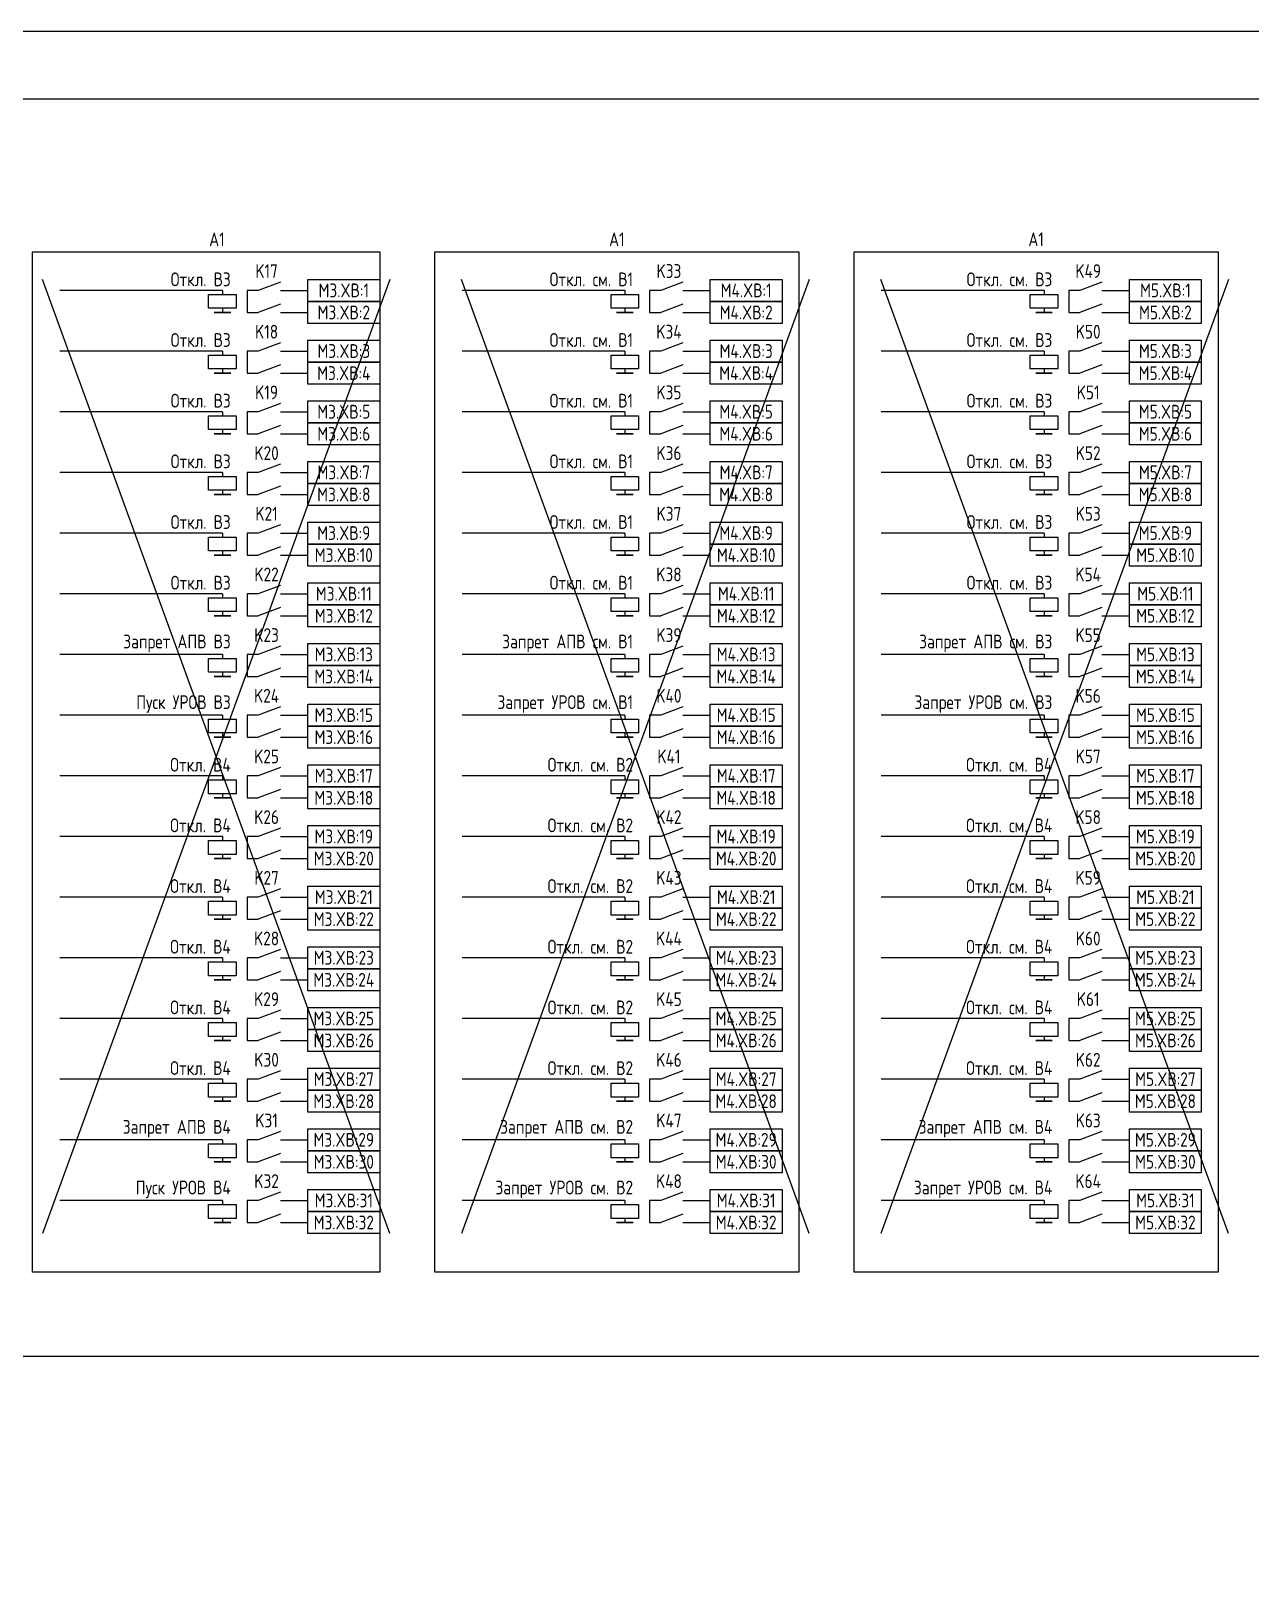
# Model space of a CAD drawing. Header units: millimetres. Extents: x -1036 to 3772, y -90 to 586.
# Drawn here: x -662 to -440.9, y 303.8 to 586 of the extents above; entities that cross this region are included whole.
import ezdxf

# ---------------------------------------------------------------- set-up
doc = ezdxf.new("R2010")
doc.units = ezdxf.units.MM
doc.styles.add('Gost_type_A', font='GOST_0.TTF')

msp = doc.modelspace()

# ---------------------------------------------------------------- linework, layer by layer
at = {"color": 6}
for p, q in [((-597, 541), (-660, 368)), ((-597, 368), (-660, 541)), ((-521, 541), (-584, 368)), ((-521, 368), (-584, 541)), ((-445, 541), (-508, 368)), ((-445, 368), (-508, 541))]:
    msp.add_line(p, q, dxfattribs=at)
at = {"ltscale": 4.32}
for p, q in [((-616.86, 540.5), (-620.86, 539)), ((-543.92, 540.5), (-547.92, 539)), ((-467.92, 540.5), (-471.92, 539)), ((-616.86, 536.5), (-620.86, 535)), ((-543.92, 536.5), (-547.92, 535)), ((-467.92, 536.5), (-471.92, 535)), ((-616.86, 529.5), (-620.86, 528)), ((-543.92, 529.5), (-547.92, 528)), ((-467.92, 529.5), (-471.92, 528)), ((-616.86, 525.5), (-620.86, 524)), ((-543.92, 525.5), (-547.92, 524)), ((-467.92, 525.5), (-471.92, 524)), ((-616.86, 518.5), (-620.86, 517)), ((-543.92, 518.5), (-547.92, 517)), ((-467.92, 518.5), (-471.92, 517)), ((-616.86, 514.5), (-620.86, 513)), ((-543.92, 514.5), (-547.92, 513)), ((-467.92, 514.5), (-471.92, 513)), ((-616.86, 507.5), (-620.86, 506)), ((-543.92, 507.5), (-547.92, 506)), ((-467.92, 507.5), (-471.92, 506)), ((-616.86, 503.5), (-620.86, 502)), ((-543.92, 503.5), (-547.92, 502)), ((-467.92, 503.5), (-471.92, 502)), ((-616.86, 496.5), (-620.86, 495)), ((-543.92, 496.5), (-547.92, 495)), ((-467.92, 496.5), (-471.92, 495)), ((-616.86, 492.5), (-620.86, 491)), ((-543.92, 492.5), (-547.92, 491)), ((-467.92, 492.5), (-471.92, 491)), ((-616.86, 485.5), (-620.86, 484)), ((-543.92, 485.5), (-547.92, 484)), ((-467.92, 485.5), (-471.92, 484)), ((-616.86, 481.5), (-620.86, 480)), ((-543.92, 481.5), (-547.92, 480)), ((-467.92, 481.5), (-471.92, 480)), ((-616.86, 474.5), (-620.86, 473)), ((-543.92, 474.5), (-547.92, 473)), ((-467.92, 474.5), (-471.92, 473)), ((-616.86, 470.5), (-620.86, 469)), ((-543.92, 470.5), (-547.92, 469)), ((-467.92, 470.5), (-471.92, 469)), ((-616.86, 463.5), (-620.86, 462)), ((-543.92, 463.5), (-547.92, 462)), ((-467.92, 463.5), (-471.92, 462)), ((-616.86, 459.5), (-620.86, 458)), ((-543.92, 459.5), (-547.92, 458)), ((-467.92, 459.5), (-471.92, 458)), ((-616.86, 452.5), (-620.86, 451)), ((-543.92, 452.5), (-547.92, 451)), ((-467.92, 452.5), (-471.92, 451)), ((-616.86, 448.5), (-620.86, 447)), ((-543.92, 448.5), (-547.92, 447)), ((-467.92, 448.5), (-471.92, 447)), ((-616.86, 441.5), (-620.86, 440)), ((-543.92, 441.5), (-547.92, 440)), ((-467.92, 441.5), (-471.92, 440)), ((-616.86, 437.5), (-620.86, 436)), ((-543.92, 437.5), (-547.92, 436)), ((-467.92, 437.5), (-471.92, 436)), ((-616.86, 430.5), (-620.86, 429)), ((-543.92, 430.5), (-547.92, 429)), ((-467.92, 430.5), (-471.92, 429)), ((-616.86, 426.5), (-620.86, 425)), ((-543.92, 426.5), (-547.92, 425)), ((-467.92, 426.5), (-471.92, 425)), ((-616.86, 419.5), (-620.86, 418)), ((-543.92, 419.5), (-547.92, 418)), ((-467.92, 419.5), (-471.92, 418)), ((-616.86, 415.5), (-620.86, 414)), ((-543.92, 415.5), (-547.92, 414)), ((-467.92, 415.5), (-471.92, 414)), ((-616.86, 408.5), (-620.86, 407)), ((-543.92, 408.5), (-547.92, 407)), ((-467.92, 408.5), (-471.92, 407)), ((-616.86, 404.5), (-620.86, 403)), ((-543.92, 404.5), (-547.92, 403)), ((-467.92, 404.5), (-471.92, 403)), ((-616.86, 397.5), (-620.86, 396)), ((-543.92, 397.5), (-547.92, 396)), ((-467.92, 397.5), (-471.92, 396)), ((-616.86, 393.5), (-620.86, 392)), ((-543.92, 393.5), (-547.92, 392)), ((-467.92, 393.5), (-471.92, 392)), ((-616.86, 386.5), (-620.86, 385)), ((-543.92, 386.5), (-547.92, 385)), ((-467.92, 386.5), (-471.92, 385)), ((-616.86, 382.5), (-620.86, 381)), ((-543.92, 382.5), (-547.92, 381)), ((-467.92, 382.5), (-471.92, 381)), ((-616.86, 375.5), (-620.86, 374)), ((-543.92, 375.5), (-547.92, 374)), ((-467.92, 375.5), (-471.92, 374)), ((-616.86, 371.5), (-620.86, 370)), ((-543.92, 371.5), (-547.92, 370)), ((-467.92, 371.5), (-471.92, 370))]:
    msp.add_line(p, q, dxfattribs=at)
for p, q in [((-627.36, 539), (-656.86, 539)), ((-627.36, 539), (-627.36, 538.25)), ((-554.42, 539), (-583.92, 539)), ((-554.42, 539), (-554.42, 538.25)), ((-478.42, 539), (-507.92, 539)), ((-478.42, 539), (-478.42, 538.25)), ((-627.36, 535.75), (-627.36, 535)), ((-554.42, 535.75), (-554.42, 535)), ((-478.42, 535.75), (-478.42, 535)), ((-627.36, 528), (-656.86, 528)), ((-627.36, 528), (-627.36, 527.25)), ((-554.42, 528), (-583.92, 528)), ((-554.42, 528), (-554.42, 527.25)), ((-478.42, 528), (-507.92, 528)), ((-478.42, 528), (-478.42, 527.25)), ((-627.36, 524.75), (-627.36, 524)), ((-554.42, 524.75), (-554.42, 524)), ((-478.42, 524.75), (-478.42, 524)), ((-627.36, 517), (-656.86, 517)), ((-627.36, 517), (-627.36, 516.25)), ((-554.42, 517), (-583.92, 517)), ((-554.42, 517), (-554.42, 516.25)), ((-478.42, 517), (-507.92, 517)), ((-478.42, 517), (-478.42, 516.25)), ((-627.36, 513.75), (-627.36, 513)), ((-554.42, 513.75), (-554.42, 513)), ((-478.42, 513.75), (-478.42, 513)), ((-627.36, 506), (-656.86, 506)), ((-627.36, 506), (-627.36, 505.25)), ((-554.42, 506), (-583.92, 506)), ((-554.42, 506), (-554.42, 505.25)), ((-478.42, 506), (-507.92, 506)), ((-478.42, 506), (-478.42, 505.25)), ((-627.36, 502.75), (-627.36, 502)), ((-554.42, 502.75), (-554.42, 502)), ((-478.42, 502.75), (-478.42, 502)), ((-627.36, 495), (-656.86, 495)), ((-627.36, 495), (-627.36, 494.25)), ((-554.42, 495), (-583.92, 495)), ((-554.42, 495), (-554.42, 494.25)), ((-478.42, 495), (-507.92, 495)), ((-478.42, 495), (-478.42, 494.25)), ((-627.36, 491.75), (-627.36, 491)), ((-554.42, 491.75), (-554.42, 491)), ((-478.42, 491.75), (-478.42, 491)), ((-627.36, 484), (-656.86, 484)), ((-627.36, 484), (-627.36, 483.25)), ((-554.42, 484), (-583.92, 484)), ((-554.42, 484), (-554.42, 483.25)), ((-478.42, 484), (-507.92, 484)), ((-478.42, 484), (-478.42, 483.25)), ((-627.36, 480.75), (-627.36, 480)), ((-554.42, 480.75), (-554.42, 480)), ((-478.42, 480.75), (-478.42, 480)), ((-627.36, 473), (-656.86, 473)), ((-627.36, 473), (-627.36, 472.25)), ((-554.42, 473), (-583.92, 473)), ((-554.42, 473), (-554.42, 472.25)), ((-478.42, 473), (-507.92, 473)), ((-478.42, 473), (-478.42, 472.25)), ((-627.36, 469.75), (-627.36, 469)), ((-554.42, 469.75), (-554.42, 469)), ((-478.42, 469.75), (-478.42, 469)), ((-627.36, 462), (-656.86, 462)), ((-627.36, 462), (-627.36, 461.25)), ((-554.42, 462), (-583.92, 462)), ((-554.42, 462), (-554.42, 461.25)), ((-478.42, 462), (-507.92, 462)), ((-478.42, 462), (-478.42, 461.25)), ((-627.36, 458.75), (-627.36, 458)), ((-554.42, 458.75), (-554.42, 458)), ((-478.42, 458.75), (-478.42, 458)), ((-627.36, 451), (-656.86, 451)), ((-627.36, 451), (-627.36, 450.25)), ((-554.42, 451), (-583.92, 451)), ((-554.42, 451), (-554.42, 450.25)), ((-478.42, 451), (-507.92, 451)), ((-478.42, 451), (-478.42, 450.25)), ((-627.36, 447.75), (-627.36, 447)), ((-554.42, 447.75), (-554.42, 447)), ((-478.42, 447.75), (-478.42, 447)), ((-627.36, 440), (-656.86, 440)), ((-627.36, 440), (-627.36, 439.25)), ((-554.42, 440), (-583.92, 440)), ((-554.42, 440), (-554.42, 439.25)), ((-478.42, 440), (-507.92, 440)), ((-478.42, 440), (-478.42, 439.25)), ((-627.36, 436.75), (-627.36, 436)), ((-554.42, 436.75), (-554.42, 436)), ((-478.42, 436.75), (-478.42, 436)), ((-627.36, 429), (-656.86, 429)), ((-627.36, 429), (-627.36, 428.25)), ((-554.42, 429), (-583.92, 429)), ((-554.42, 429), (-554.42, 428.25)), ((-478.42, 429), (-507.92, 429)), ((-478.42, 429), (-478.42, 428.25)), ((-627.36, 425.75), (-627.36, 425)), ((-554.42, 425.75), (-554.42, 425)), ((-478.42, 425.75), (-478.42, 425)), ((-627.36, 418), (-656.86, 418)), ((-627.36, 418), (-627.36, 417.25)), ((-554.42, 418), (-583.92, 418)), ((-554.42, 418), (-554.42, 417.25)), ((-478.42, 418), (-507.92, 418)), ((-478.42, 418), (-478.42, 417.25)), ((-627.36, 414.75), (-627.36, 414)), ((-554.42, 414.75), (-554.42, 414)), ((-478.42, 414.75), (-478.42, 414)), ((-627.36, 407), (-656.86, 407)), ((-627.36, 407), (-627.36, 406.25)), ((-554.42, 407), (-583.92, 407)), ((-554.42, 407), (-554.42, 406.25)), ((-478.42, 407), (-507.92, 407)), ((-478.42, 407), (-478.42, 406.25)), ((-627.36, 403.75), (-627.36, 403)), ((-554.42, 403.75), (-554.42, 403)), ((-478.42, 403.75), (-478.42, 403)), ((-627.36, 396), (-656.86, 396)), ((-627.36, 396), (-627.36, 395.25)), ((-554.42, 396), (-583.92, 396)), ((-554.42, 396), (-554.42, 395.25)), ((-478.42, 396), (-507.92, 396)), ((-478.42, 396), (-478.42, 395.25)), ((-627.36, 392.75), (-627.36, 392)), ((-554.42, 392.75), (-554.42, 392)), ((-478.42, 392.75), (-478.42, 392)), ((-627.36, 385), (-656.86, 385)), ((-627.36, 385), (-627.36, 384.25)), ((-554.42, 385), (-583.92, 385)), ((-554.42, 385), (-554.42, 384.25)), ((-478.42, 385), (-507.92, 385)), ((-478.42, 385), (-478.42, 384.25)), ((-627.36, 381.75), (-627.36, 381)), ((-554.42, 381.75), (-554.42, 381)), ((-478.42, 381.75), (-478.42, 381)), ((-627.36, 374), (-656.86, 374)), ((-627.36, 374), (-627.36, 373.25)), ((-554.42, 374), (-583.92, 374)), ((-554.42, 374), (-554.42, 373.25)), ((-478.42, 374), (-507.92, 374)), ((-478.42, 374), (-478.42, 373.25)), ((-627.36, 370.75), (-627.36, 370)), ((-554.42, 370.75), (-554.42, 370)), ((-478.42, 370.75), (-478.42, 370))]:
    msp.add_line(p, q)
at = {"ltscale": 1.08}
for p, q in [((-620.86, 539), (-622.86, 539)), ((-622.86, 539), (-622.86, 535)), ((-616.86, 539), (-611.86, 539)), ((-547.92, 539), (-549.92, 539)), ((-549.92, 539), (-549.92, 535)), ((-543.92, 539), (-538.92, 539)), ((-471.92, 539), (-473.92, 539)), ((-473.92, 539), (-473.92, 535)), ((-467.92, 539), (-462.92, 539)), ((-622.86, 535), (-620.86, 535)), ((-616.86, 535), (-611.86, 535)), ((-549.92, 535), (-547.92, 535)), ((-543.92, 535), (-538.92, 535)), ((-473.92, 535), (-471.92, 535)), ((-467.92, 535), (-462.92, 535)), ((-620.86, 528), (-622.86, 528)), ((-622.86, 528), (-622.86, 524)), ((-616.86, 528), (-611.86, 528)), ((-547.92, 528), (-549.92, 528)), ((-549.92, 528), (-549.92, 524)), ((-543.92, 528), (-538.92, 528)), ((-471.92, 528), (-473.92, 528)), ((-473.92, 528), (-473.92, 524)), ((-467.92, 528), (-462.92, 528)), ((-622.86, 524), (-620.86, 524)), ((-616.86, 524), (-611.86, 524)), ((-549.92, 524), (-547.92, 524)), ((-543.92, 524), (-538.92, 524)), ((-473.92, 524), (-471.92, 524)), ((-467.92, 524), (-462.92, 524)), ((-620.86, 517), (-622.86, 517)), ((-622.86, 517), (-622.86, 513)), ((-616.86, 517), (-611.86, 517)), ((-547.92, 517), (-549.92, 517)), ((-549.92, 517), (-549.92, 513)), ((-543.92, 517), (-538.92, 517)), ((-471.92, 517), (-473.92, 517)), ((-473.92, 517), (-473.92, 513)), ((-467.92, 517), (-462.92, 517)), ((-622.86, 513), (-620.86, 513)), ((-616.86, 513), (-611.86, 513)), ((-549.92, 513), (-547.92, 513)), ((-543.92, 513), (-538.92, 513)), ((-473.92, 513), (-471.92, 513)), ((-467.92, 513), (-462.92, 513)), ((-620.86, 506), (-622.86, 506)), ((-622.86, 506), (-622.86, 502)), ((-616.86, 506), (-611.86, 506)), ((-547.92, 506), (-549.92, 506)), ((-549.92, 506), (-549.92, 502)), ((-543.92, 506), (-538.92, 506)), ((-471.92, 506), (-473.92, 506)), ((-473.92, 506), (-473.92, 502)), ((-467.92, 506), (-462.92, 506)), ((-622.86, 502), (-620.86, 502)), ((-616.86, 502), (-611.86, 502)), ((-549.92, 502), (-547.92, 502)), ((-543.92, 502), (-538.92, 502)), ((-473.92, 502), (-471.92, 502)), ((-467.92, 502), (-462.92, 502)), ((-620.86, 495), (-622.86, 495)), ((-622.86, 495), (-622.86, 491)), ((-616.86, 495), (-611.86, 495)), ((-547.92, 495), (-549.92, 495)), ((-549.92, 495), (-549.92, 491)), ((-543.92, 495), (-538.92, 495)), ((-471.92, 495), (-473.92, 495)), ((-473.92, 495), (-473.92, 491)), ((-467.92, 495), (-462.92, 495)), ((-622.86, 491), (-620.86, 491)), ((-616.86, 491), (-611.86, 491)), ((-549.92, 491), (-547.92, 491)), ((-543.92, 491), (-538.92, 491)), ((-473.92, 491), (-471.92, 491)), ((-467.92, 491), (-462.92, 491)), ((-620.86, 484), (-622.86, 484)), ((-622.86, 484), (-622.86, 480)), ((-616.86, 484), (-611.86, 484)), ((-547.92, 484), (-549.92, 484)), ((-549.92, 484), (-549.92, 480)), ((-543.92, 484), (-538.92, 484)), ((-471.92, 484), (-473.92, 484)), ((-473.92, 484), (-473.92, 480)), ((-467.92, 484), (-462.92, 484)), ((-622.86, 480), (-620.86, 480)), ((-616.86, 480), (-611.86, 480)), ((-549.92, 480), (-547.92, 480)), ((-543.92, 480), (-538.92, 480)), ((-473.92, 480), (-471.92, 480)), ((-467.92, 480), (-462.92, 480)), ((-620.86, 473), (-622.86, 473)), ((-622.86, 473), (-622.86, 469)), ((-616.86, 473), (-611.86, 473)), ((-547.92, 473), (-549.92, 473)), ((-549.92, 473), (-549.92, 469)), ((-543.92, 473), (-538.92, 473)), ((-471.92, 473), (-473.92, 473)), ((-473.92, 473), (-473.92, 469)), ((-467.92, 473), (-462.92, 473)), ((-622.86, 469), (-620.86, 469)), ((-616.86, 469), (-611.86, 469)), ((-549.92, 469), (-547.92, 469)), ((-543.92, 469), (-538.92, 469)), ((-473.92, 469), (-471.92, 469)), ((-467.92, 469), (-462.92, 469)), ((-620.86, 462), (-622.86, 462)), ((-622.86, 462), (-622.86, 458)), ((-616.86, 462), (-611.86, 462)), ((-547.92, 462), (-549.92, 462)), ((-549.92, 462), (-549.92, 458)), ((-543.92, 462), (-538.92, 462)), ((-471.92, 462), (-473.92, 462)), ((-473.92, 462), (-473.92, 458)), ((-467.92, 462), (-462.92, 462)), ((-622.86, 458), (-620.86, 458)), ((-616.86, 458), (-611.86, 458)), ((-549.92, 458), (-547.92, 458)), ((-543.92, 458), (-538.92, 458)), ((-473.92, 458), (-471.92, 458)), ((-467.92, 458), (-462.92, 458)), ((-620.86, 451), (-622.86, 451)), ((-622.86, 451), (-622.86, 447)), ((-616.86, 451), (-611.86, 451)), ((-547.92, 451), (-549.92, 451)), ((-549.92, 451), (-549.92, 447)), ((-543.92, 451), (-538.92, 451)), ((-471.92, 451), (-473.92, 451)), ((-473.92, 451), (-473.92, 447)), ((-467.92, 451), (-462.92, 451)), ((-622.86, 447), (-620.86, 447)), ((-616.86, 447), (-611.86, 447)), ((-549.92, 447), (-547.92, 447)), ((-543.92, 447), (-538.92, 447)), ((-473.92, 447), (-471.92, 447)), ((-467.92, 447), (-462.92, 447)), ((-620.86, 440), (-622.86, 440)), ((-622.86, 440), (-622.86, 436)), ((-616.86, 440), (-611.86, 440)), ((-547.92, 440), (-549.92, 440)), ((-549.92, 440), (-549.92, 436)), ((-543.92, 440), (-538.92, 440)), ((-471.92, 440), (-473.92, 440)), ((-473.92, 440), (-473.92, 436)), ((-467.92, 440), (-462.92, 440)), ((-622.86, 436), (-620.86, 436)), ((-616.86, 436), (-611.86, 436)), ((-549.92, 436), (-547.92, 436)), ((-543.92, 436), (-538.92, 436)), ((-473.92, 436), (-471.92, 436)), ((-467.92, 436), (-462.92, 436)), ((-620.86, 429), (-622.86, 429)), ((-622.86, 429), (-622.86, 425)), ((-616.86, 429), (-611.86, 429)), ((-547.92, 429), (-549.92, 429)), ((-549.92, 429), (-549.92, 425)), ((-543.92, 429), (-538.92, 429)), ((-471.92, 429), (-473.92, 429)), ((-473.92, 429), (-473.92, 425)), ((-467.92, 429), (-462.92, 429)), ((-622.86, 425), (-620.86, 425)), ((-616.86, 425), (-611.86, 425)), ((-549.92, 425), (-547.92, 425)), ((-543.92, 425), (-538.92, 425)), ((-473.92, 425), (-471.92, 425)), ((-467.92, 425), (-462.92, 425)), ((-620.86, 418), (-622.86, 418)), ((-622.86, 418), (-622.86, 414)), ((-616.86, 418), (-611.86, 418)), ((-547.92, 418), (-549.92, 418)), ((-549.92, 418), (-549.92, 414)), ((-543.92, 418), (-538.92, 418)), ((-471.92, 418), (-473.92, 418)), ((-473.92, 418), (-473.92, 414)), ((-467.92, 418), (-462.92, 418)), ((-622.86, 414), (-620.86, 414)), ((-616.86, 414), (-611.86, 414)), ((-549.92, 414), (-547.92, 414)), ((-543.92, 414), (-538.92, 414)), ((-473.92, 414), (-471.92, 414)), ((-467.92, 414), (-462.92, 414)), ((-620.86, 407), (-622.86, 407)), ((-622.86, 407), (-622.86, 403)), ((-616.86, 407), (-611.86, 407)), ((-547.92, 407), (-549.92, 407)), ((-549.92, 407), (-549.92, 403)), ((-543.92, 407), (-538.92, 407)), ((-471.92, 407), (-473.92, 407)), ((-473.92, 407), (-473.92, 403)), ((-467.92, 407), (-462.92, 407)), ((-622.86, 403), (-620.86, 403)), ((-616.86, 403), (-611.86, 403)), ((-549.92, 403), (-547.92, 403)), ((-543.92, 403), (-538.92, 403)), ((-473.92, 403), (-471.92, 403)), ((-467.92, 403), (-462.92, 403)), ((-620.86, 396), (-622.86, 396)), ((-622.86, 396), (-622.86, 392)), ((-616.86, 396), (-611.86, 396)), ((-547.92, 396), (-549.92, 396)), ((-549.92, 396), (-549.92, 392)), ((-543.92, 396), (-538.92, 396)), ((-471.92, 396), (-473.92, 396)), ((-473.92, 396), (-473.92, 392)), ((-467.92, 396), (-462.92, 396)), ((-622.86, 392), (-620.86, 392)), ((-616.86, 392), (-611.86, 392)), ((-549.92, 392), (-547.92, 392)), ((-543.92, 392), (-538.92, 392)), ((-473.92, 392), (-471.92, 392)), ((-467.92, 392), (-462.92, 392)), ((-620.86, 385), (-622.86, 385)), ((-622.86, 385), (-622.86, 381)), ((-616.86, 385), (-611.86, 385)), ((-547.92, 385), (-549.92, 385)), ((-549.92, 385), (-549.92, 381)), ((-543.92, 385), (-538.92, 385)), ((-471.92, 385), (-473.92, 385)), ((-473.92, 385), (-473.92, 381)), ((-467.92, 385), (-462.92, 385)), ((-622.86, 381), (-620.86, 381)), ((-616.86, 381), (-611.86, 381)), ((-549.92, 381), (-547.92, 381)), ((-543.92, 381), (-538.92, 381)), ((-473.92, 381), (-471.92, 381)), ((-467.92, 381), (-462.92, 381)), ((-620.86, 374), (-622.86, 374)), ((-622.86, 374), (-622.86, 370)), ((-616.86, 374), (-611.86, 374)), ((-547.92, 374), (-549.92, 374)), ((-549.92, 374), (-549.92, 370)), ((-543.92, 374), (-538.92, 374)), ((-471.92, 374), (-473.92, 374)), ((-473.92, 374), (-473.92, 370)), ((-467.92, 374), (-462.92, 374)), ((-622.86, 370), (-620.86, 370)), ((-616.86, 370), (-611.86, 370)), ((-549.92, 370), (-547.92, 370)), ((-543.92, 370), (-538.92, 370)), ((-473.92, 370), (-471.92, 370)), ((-467.92, 370), (-462.92, 370))]:
    msp.add_line(p, q, dxfattribs=at)
for points in [[(-1036, 586), (3772, 586), (3772, -90), (-1036, -90)], [(-841.22, 573.71), (289.84, 573.71), (289.84, 345.73), (-841.22, 345.73)], [(-661.8, 546), (-598.86, 546), (-598.86, 361), (-661.8, 361)], [(-588.86, 546), (-522.86, 546), (-522.86, 361), (-588.86, 361)], [(-512.86, 546), (-446.86, 546), (-446.86, 361), (-512.86, 361)], [(-611.86, 541), (-598.86, 541), (-598.86, 537), (-611.86, 537)], [(-538.92, 541), (-525.92, 541), (-525.92, 537), (-538.92, 537)], [(-462.92, 541), (-449.92, 541), (-449.92, 537), (-462.92, 537)], [(-624.86, 538.25), (-624.86, 535.75), (-629.86, 535.75), (-629.86, 538.25)], [(-611.86, 537), (-598.86, 537), (-598.86, 533), (-611.86, 533)], [(-551.92, 538.25), (-551.92, 535.75), (-556.92, 535.75), (-556.92, 538.25)], [(-538.92, 537), (-525.92, 537), (-525.92, 533), (-538.92, 533)], [(-475.92, 538.25), (-475.92, 535.75), (-480.92, 535.75), (-480.92, 538.25)], [(-462.92, 537), (-449.92, 537), (-449.92, 533), (-462.92, 533)], [(-625.86, 535), (-628.86, 535)], [(-552.92, 535), (-555.92, 535)], [(-476.92, 535), (-479.92, 535)], [(-611.86, 530), (-598.86, 530), (-598.86, 526), (-611.86, 526)], [(-538.92, 530), (-525.92, 530), (-525.92, 526), (-538.92, 526)], [(-462.92, 530), (-449.92, 530), (-449.92, 526), (-462.92, 526)], [(-624.86, 527.25), (-624.86, 524.75), (-629.86, 524.75), (-629.86, 527.25)], [(-611.86, 526), (-598.86, 526), (-598.86, 522), (-611.86, 522)], [(-551.92, 527.25), (-551.92, 524.75), (-556.92, 524.75), (-556.92, 527.25)], [(-538.92, 526), (-525.92, 526), (-525.92, 522), (-538.92, 522)], [(-475.92, 527.25), (-475.92, 524.75), (-480.92, 524.75), (-480.92, 527.25)], [(-462.92, 526), (-449.92, 526), (-449.92, 522), (-462.92, 522)], [(-625.86, 524), (-628.86, 524)], [(-552.92, 524), (-555.92, 524)], [(-476.92, 524), (-479.92, 524)], [(-611.86, 519), (-598.86, 519), (-598.86, 515), (-611.86, 515)], [(-538.92, 519), (-525.92, 519), (-525.92, 515), (-538.92, 515)], [(-462.92, 519), (-449.92, 519), (-449.92, 515), (-462.92, 515)], [(-624.86, 516.25), (-624.86, 513.75), (-629.86, 513.75), (-629.86, 516.25)], [(-611.86, 515), (-598.86, 515), (-598.86, 511), (-611.86, 511)], [(-551.92, 516.25), (-551.92, 513.75), (-556.92, 513.75), (-556.92, 516.25)], [(-538.92, 515), (-525.92, 515), (-525.92, 511), (-538.92, 511)], [(-475.92, 516.25), (-475.92, 513.75), (-480.92, 513.75), (-480.92, 516.25)], [(-462.92, 515), (-449.92, 515), (-449.92, 511), (-462.92, 511)], [(-625.86, 513), (-628.86, 513)], [(-552.92, 513), (-555.92, 513)], [(-476.92, 513), (-479.92, 513)], [(-624.86, 505.25), (-624.86, 502.75), (-629.86, 502.75), (-629.86, 505.25)], [(-611.86, 508), (-598.86, 508), (-598.86, 504), (-611.86, 504)], [(-551.92, 505.25), (-551.92, 502.75), (-556.92, 502.75), (-556.92, 505.25)], [(-538.92, 508), (-525.92, 508), (-525.92, 504), (-538.92, 504)], [(-475.92, 505.25), (-475.92, 502.75), (-480.92, 502.75), (-480.92, 505.25)], [(-462.92, 508), (-449.92, 508), (-449.92, 504), (-462.92, 504)], [(-611.86, 504), (-598.86, 504), (-598.86, 500), (-611.86, 500)], [(-538.92, 504), (-525.92, 504), (-525.92, 500), (-538.92, 500)], [(-462.92, 504), (-449.92, 504), (-449.92, 500), (-462.92, 500)], [(-625.86, 502), (-628.86, 502)], [(-552.92, 502), (-555.92, 502)], [(-476.92, 502), (-479.92, 502)], [(-611.86, 497), (-598.86, 497), (-598.86, 493), (-611.86, 493)], [(-538.92, 497), (-525.92, 497), (-525.92, 493), (-538.92, 493)], [(-462.92, 497), (-449.92, 497), (-449.92, 493), (-462.92, 493)], [(-624.86, 494.25), (-624.86, 491.75), (-629.86, 491.75), (-629.86, 494.25)], [(-551.92, 494.25), (-551.92, 491.75), (-556.92, 491.75), (-556.92, 494.25)], [(-475.92, 494.25), (-475.92, 491.75), (-480.92, 491.75), (-480.92, 494.25)], [(-611.86, 493), (-598.86, 493), (-598.86, 489), (-611.86, 489)], [(-538.92, 493), (-525.92, 493), (-525.92, 489), (-538.92, 489)], [(-462.92, 493), (-449.92, 493), (-449.92, 489), (-462.92, 489)], [(-625.86, 491), (-628.86, 491)], [(-552.92, 491), (-555.92, 491)], [(-476.92, 491), (-479.92, 491)], [(-611.86, 486), (-598.86, 486), (-598.86, 482), (-611.86, 482)], [(-538.92, 486), (-525.92, 486), (-525.92, 482), (-538.92, 482)], [(-462.92, 486), (-449.92, 486), (-449.92, 482), (-462.92, 482)], [(-624.86, 483.25), (-624.86, 480.75), (-629.86, 480.75), (-629.86, 483.25)], [(-551.92, 483.25), (-551.92, 480.75), (-556.92, 480.75), (-556.92, 483.25)], [(-475.92, 483.25), (-475.92, 480.75), (-480.92, 480.75), (-480.92, 483.25)], [(-625.86, 480), (-628.86, 480)], [(-611.86, 482), (-598.86, 482), (-598.86, 478), (-611.86, 478)], [(-552.92, 480), (-555.92, 480)], [(-538.92, 482), (-525.92, 482), (-525.92, 478), (-538.92, 478)], [(-476.92, 480), (-479.92, 480)], [(-462.92, 482), (-449.92, 482), (-449.92, 478), (-462.92, 478)], [(-611.86, 475), (-598.86, 475), (-598.86, 471), (-611.86, 471)], [(-538.92, 475), (-525.92, 475), (-525.92, 471), (-538.92, 471)], [(-462.92, 475), (-449.92, 475), (-449.92, 471), (-462.92, 471)], [(-624.86, 472.25), (-624.86, 469.75), (-629.86, 469.75), (-629.86, 472.25)], [(-551.92, 472.25), (-551.92, 469.75), (-556.92, 469.75), (-556.92, 472.25)], [(-475.92, 472.25), (-475.92, 469.75), (-480.92, 469.75), (-480.92, 472.25)], [(-625.86, 469), (-628.86, 469)], [(-611.86, 471), (-598.86, 471), (-598.86, 467), (-611.86, 467)], [(-552.92, 469), (-555.92, 469)], [(-538.92, 471), (-525.92, 471), (-525.92, 467), (-538.92, 467)], [(-476.92, 469), (-479.92, 469)], [(-462.92, 471), (-449.92, 471), (-449.92, 467), (-462.92, 467)], [(-611.86, 464), (-598.86, 464), (-598.86, 460), (-611.86, 460)], [(-538.92, 464), (-525.92, 464), (-525.92, 460), (-538.92, 460)], [(-462.92, 464), (-449.92, 464), (-449.92, 460), (-462.92, 460)], [(-624.86, 461.25), (-624.86, 458.75), (-629.86, 458.75), (-629.86, 461.25)], [(-551.92, 461.25), (-551.92, 458.75), (-556.92, 458.75), (-556.92, 461.25)], [(-475.92, 461.25), (-475.92, 458.75), (-480.92, 458.75), (-480.92, 461.25)], [(-625.86, 458), (-628.86, 458)], [(-611.86, 460), (-598.86, 460), (-598.86, 456), (-611.86, 456)], [(-552.92, 458), (-555.92, 458)], [(-538.92, 460), (-525.92, 460), (-525.92, 456), (-538.92, 456)], [(-476.92, 458), (-479.92, 458)], [(-462.92, 460), (-449.92, 460), (-449.92, 456), (-462.92, 456)], [(-611.86, 453), (-598.86, 453), (-598.86, 449), (-611.86, 449)], [(-538.92, 453), (-525.92, 453), (-525.92, 449), (-538.92, 449)], [(-462.92, 453), (-449.92, 453), (-449.92, 449), (-462.92, 449)], [(-624.86, 450.25), (-624.86, 447.75), (-629.86, 447.75), (-629.86, 450.25)], [(-611.86, 449), (-598.86, 449), (-598.86, 445), (-611.86, 445)], [(-551.92, 450.25), (-551.92, 447.75), (-556.92, 447.75), (-556.92, 450.25)], [(-538.92, 449), (-525.92, 449), (-525.92, 445), (-538.92, 445)], [(-475.92, 450.25), (-475.92, 447.75), (-480.92, 447.75), (-480.92, 450.25)], [(-462.92, 449), (-449.92, 449), (-449.92, 445), (-462.92, 445)], [(-625.86, 447), (-628.86, 447)], [(-552.92, 447), (-555.92, 447)], [(-476.92, 447), (-479.92, 447)], [(-611.86, 442), (-598.86, 442), (-598.86, 438), (-611.86, 438)], [(-538.92, 442), (-525.92, 442), (-525.92, 438), (-538.92, 438)], [(-462.92, 442), (-449.92, 442), (-449.92, 438), (-462.92, 438)], [(-624.86, 439.25), (-624.86, 436.75), (-629.86, 436.75), (-629.86, 439.25)], [(-611.86, 438), (-598.86, 438), (-598.86, 434), (-611.86, 434)], [(-551.92, 439.25), (-551.92, 436.75), (-556.92, 436.75), (-556.92, 439.25)], [(-538.92, 438), (-525.92, 438), (-525.92, 434), (-538.92, 434)], [(-475.92, 439.25), (-475.92, 436.75), (-480.92, 436.75), (-480.92, 439.25)], [(-462.92, 438), (-449.92, 438), (-449.92, 434), (-462.92, 434)], [(-625.86, 436), (-628.86, 436)], [(-552.92, 436), (-555.92, 436)], [(-476.92, 436), (-479.92, 436)], [(-611.86, 431), (-598.86, 431), (-598.86, 427), (-611.86, 427)], [(-538.92, 431), (-525.92, 431), (-525.92, 427), (-538.92, 427)], [(-462.92, 431), (-449.92, 431), (-449.92, 427), (-462.92, 427)], [(-624.86, 428.25), (-624.86, 425.75), (-629.86, 425.75), (-629.86, 428.25)], [(-611.86, 427), (-598.86, 427), (-598.86, 423), (-611.86, 423)], [(-551.92, 428.25), (-551.92, 425.75), (-556.92, 425.75), (-556.92, 428.25)], [(-538.92, 427), (-525.92, 427), (-525.92, 423), (-538.92, 423)], [(-475.92, 428.25), (-475.92, 425.75), (-480.92, 425.75), (-480.92, 428.25)], [(-462.92, 427), (-449.92, 427), (-449.92, 423), (-462.92, 423)], [(-625.86, 425), (-628.86, 425)], [(-552.92, 425), (-555.92, 425)], [(-476.92, 425), (-479.92, 425)], [(-611.86, 420), (-598.86, 420), (-598.86, 416), (-611.86, 416)], [(-538.92, 420), (-525.92, 420), (-525.92, 416), (-538.92, 416)], [(-462.92, 420), (-449.92, 420), (-449.92, 416), (-462.92, 416)], [(-624.86, 417.25), (-624.86, 414.75), (-629.86, 414.75), (-629.86, 417.25)], [(-611.86, 416), (-598.86, 416), (-598.86, 412), (-611.86, 412)], [(-551.92, 417.25), (-551.92, 414.75), (-556.92, 414.75), (-556.92, 417.25)], [(-538.92, 416), (-525.92, 416), (-525.92, 412), (-538.92, 412)], [(-475.92, 417.25), (-475.92, 414.75), (-480.92, 414.75), (-480.92, 417.25)], [(-462.92, 416), (-449.92, 416), (-449.92, 412), (-462.92, 412)], [(-625.86, 414), (-628.86, 414)], [(-552.92, 414), (-555.92, 414)], [(-476.92, 414), (-479.92, 414)], [(-611.86, 409), (-598.86, 409), (-598.86, 405), (-611.86, 405)], [(-538.92, 409), (-525.92, 409), (-525.92, 405), (-538.92, 405)], [(-462.92, 409), (-449.92, 409), (-449.92, 405), (-462.92, 405)], [(-624.86, 406.25), (-624.86, 403.75), (-629.86, 403.75), (-629.86, 406.25)], [(-611.86, 405), (-598.86, 405), (-598.86, 401), (-611.86, 401)], [(-551.92, 406.25), (-551.92, 403.75), (-556.92, 403.75), (-556.92, 406.25)], [(-538.92, 405), (-525.92, 405), (-525.92, 401), (-538.92, 401)], [(-475.92, 406.25), (-475.92, 403.75), (-480.92, 403.75), (-480.92, 406.25)], [(-462.92, 405), (-449.92, 405), (-449.92, 401), (-462.92, 401)], [(-625.86, 403), (-628.86, 403)], [(-552.92, 403), (-555.92, 403)], [(-476.92, 403), (-479.92, 403)], [(-611.86, 398), (-598.86, 398), (-598.86, 394), (-611.86, 394)], [(-538.92, 398), (-525.92, 398), (-525.92, 394), (-538.92, 394)], [(-462.92, 398), (-449.92, 398), (-449.92, 394), (-462.92, 394)], [(-624.86, 395.25), (-624.86, 392.75), (-629.86, 392.75), (-629.86, 395.25)], [(-551.92, 395.25), (-551.92, 392.75), (-556.92, 392.75), (-556.92, 395.25)], [(-475.92, 395.25), (-475.92, 392.75), (-480.92, 392.75), (-480.92, 395.25)], [(-611.86, 394), (-598.86, 394), (-598.86, 390), (-611.86, 390)], [(-538.92, 394), (-525.92, 394), (-525.92, 390), (-538.92, 390)], [(-462.92, 394), (-449.92, 394), (-449.92, 390), (-462.92, 390)], [(-625.86, 392), (-628.86, 392)], [(-552.92, 392), (-555.92, 392)], [(-476.92, 392), (-479.92, 392)], [(-611.86, 387), (-598.86, 387), (-598.86, 383), (-611.86, 383)], [(-538.92, 387), (-525.92, 387), (-525.92, 383), (-538.92, 383)], [(-462.92, 387), (-449.92, 387), (-449.92, 383), (-462.92, 383)], [(-624.86, 384.25), (-624.86, 381.75), (-629.86, 381.75), (-629.86, 384.25)], [(-551.92, 384.25), (-551.92, 381.75), (-556.92, 381.75), (-556.92, 384.25)], [(-475.92, 384.25), (-475.92, 381.75), (-480.92, 381.75), (-480.92, 384.25)], [(-611.86, 383), (-598.86, 383), (-598.86, 379), (-611.86, 379)], [(-538.92, 383), (-525.92, 383), (-525.92, 379), (-538.92, 379)], [(-462.92, 383), (-449.92, 383), (-449.92, 379), (-462.92, 379)], [(-625.86, 381), (-628.86, 381)], [(-552.92, 381), (-555.92, 381)], [(-476.92, 381), (-479.92, 381)], [(-611.86, 376), (-598.86, 376), (-598.86, 372), (-611.86, 372)], [(-538.92, 376), (-525.92, 376), (-525.92, 372), (-538.92, 372)], [(-462.92, 376), (-449.92, 376), (-449.92, 372), (-462.92, 372)], [(-624.86, 373.25), (-624.86, 370.75), (-629.86, 370.75), (-629.86, 373.25)], [(-551.92, 373.25), (-551.92, 370.75), (-556.92, 370.75), (-556.92, 373.25)], [(-475.92, 373.25), (-475.92, 370.75), (-480.92, 370.75), (-480.92, 373.25)], [(-625.86, 370), (-628.86, 370)], [(-611.86, 372), (-598.86, 372), (-598.86, 368), (-611.86, 368)], [(-552.92, 370), (-555.92, 370)], [(-538.92, 372), (-525.92, 372), (-525.92, 368), (-538.92, 368)], [(-476.92, 370), (-479.92, 370)], [(-462.92, 372), (-449.92, 372), (-449.92, 368), (-462.92, 368)]]:
    msp.add_lwpolyline(points, close=True)

# ---------------------------------------------------------------- texts
at = {"char_height": 2.5, "attachment_point": 8, "line_spacing_factor": 0.9, "style": 'Gost_type_A'}
for insert, width in [((-628.36, 547), 59), ((-555.86, 547), 66), ((-479.86, 547), 66)]:
    msp.add_mtext('A1', dxfattribs=dict(at, insert=insert, width=width))
at = {"char_height": 2.5, "style": 'Gost_type_A'}
for s, insert, width, attachment_point in [('Откл. В3', (-625.86, 541), 31.0015, 6), ('K17', (-619.36, 542.5), 5, 5), ('Откл. см. В1', (-552.92, 541), 31.0015, 6), ('K33', (-546.42, 542.5), 5, 5), ('Откл. см. В3', (-476.92, 541), 31.0015, 6), ('K49', (-470.42, 542.5), 5, 5), ('M3.XВ:1', (-605.36, 539), 13, 5), ('M4.XВ:1', (-532.42, 539), 13, 5), ('M5.XВ:1', (-456.42, 539), 13, 5), ('M3.XВ:2', (-605.36, 535), 13, 5), ('M4.XВ:2', (-532.42, 535), 13, 5), ('M5.XВ:2', (-456.42, 535), 13, 5), ('Откл. В3', (-625.86, 530), 31.0015, 6), ('K18', (-619.36, 531.5), 5, 5), ('Откл. см. В1', (-552.92, 530), 31.0015, 6), ('K34', (-546.42, 531.5), 5, 5), ('Откл. см. В3', (-476.92, 530), 31.0015, 6), ('K50', (-470.42, 531.5), 5, 5), ('M3.XВ:3', (-605.36, 528), 13, 5), ('M4.XВ:3', (-532.42, 528), 13, 5), ('M5.XВ:3', (-456.42, 528), 13, 5), ('M3.XВ:4', (-605.36, 524), 13, 5), ('M4.XВ:4', (-532.42, 524), 13, 5), ('M5.XВ:4', (-456.42, 524), 13, 5), ('Откл. В3', (-625.86, 519), 31.0015, 6), ('K19', (-619.36, 520.5), 5, 5), ('Откл. см. В1', (-552.92, 519), 31.0015, 6), ('K35', (-546.42, 520.5), 5, 5), ('Откл. см. В3', (-476.92, 519), 31.0015, 6), ('K51', (-470.42, 520.5), 5, 5), ('M3.XВ:5', (-605.36, 517), 13, 5), ('M4.XВ:5', (-532.42, 517), 13, 5), ('M5.XВ:5', (-456.42, 517), 13, 5), ('M3.XВ:6', (-605.36, 513), 13, 5), ('M4.XВ:6', (-532.42, 513), 13, 5), ('M5.XВ:6', (-456.42, 513), 13, 5), ('Откл. В3', (-625.86, 508), 31.0015, 6), ('K20', (-619.36, 509.5), 5, 5), ('Откл. см. В1', (-552.92, 508), 31.0015, 6), ('K36', (-546.42, 509.5), 5, 5), ('Откл. см. В3', (-476.92, 508), 31.0015, 6), ('K52', (-470.42, 509.5), 5, 5), ('M3.XВ:7', (-605.36, 506), 13, 5), ('M4.XВ:7', (-532.42, 506), 13, 5), ('M5.XВ:7', (-456.42, 506), 13, 5), ('M3.XВ:8', (-605.36, 502), 13, 5), ('M4.XВ:8', (-532.42, 502), 13, 5), ('M5.XВ:8', (-456.42, 502), 13, 5), ('K21', (-619.36, 498.5), 5, 5), ('K37', (-546.42, 498.5), 5, 5), ('K53', (-470.42, 498.5), 5, 5), ('Откл. В3', (-625.86, 497), 31.0015, 6), ('Откл. см. В1', (-552.92, 497), 31.0015, 6), ('Откл. см. В3', (-476.92, 497), 31.0015, 6), ('M3.XВ:9', (-605.36, 495), 13, 5), ('M4.XВ:9', (-532.42, 495), 13, 5), ('M5.XВ:9', (-456.42, 495), 13, 5), ('M3.XВ:10', (-605.36, 491), 13, 5), ('M4.XВ:10', (-532.42, 491), 13, 5), ('M5.XВ:10', (-456.42, 491), 13, 5), ('K22', (-619.36, 487.5), 5, 5), ('K38', (-546.42, 487.5), 5, 5), ('K54', (-470.42, 487.5), 5, 5), ('Откл. В3', (-625.86, 486), 31.0015, 6), ('Откл. см. В1', (-552.92, 486), 31.0015, 6), ('Откл. см. В3', (-476.92, 486), 31.0015, 6), ('M3.XВ:11', (-605.36, 484), 13, 5), ('M4.XВ:11', (-532.42, 484), 13, 5), ('M5.XВ:11', (-456.42, 484), 13, 5), ('M3.XВ:12', (-605.36, 480), 13, 5), ('M4.XВ:12', (-532.42, 480), 13, 5), ('M5.XВ:12', (-456.42, 480), 13, 5), ('K23', (-619.36, 476.5), 5, 5), ('K39', (-546.42, 476.5), 5, 5), ('K55', (-470.42, 476.5), 5, 5), ('Запрет АПВ В3', (-625.86, 475), 31.0015, 6), ('M3.XВ:13', (-605.36, 473), 13, 5), ('Запрет АПВ см. В1', (-552.92, 475), 31.0015, 6), ('M4.XВ:13', (-532.42, 473), 13, 5), ('Запрет АПВ см. В3', (-476.92, 475), 31.0015, 6), ('M5.XВ:13', (-456.42, 473), 13, 5), ('M3.XВ:14', (-605.36, 469), 13, 5), ('M4.XВ:14', (-532.42, 469), 13, 5), ('M5.XВ:14', (-456.42, 469), 13, 5), ('K24', (-619.36, 465.5), 5, 5), ('K40', (-546.42, 465.5), 5, 5), ('K56', (-470.42, 465.5), 5, 5), ('Пуск УРОВ В3', (-625.86, 464), 31.2394, 6), ('M3.XВ:15', (-605.36, 462), 13, 5), ('Запрет УРОВ см. В1', (-552.92, 464), 31.0015, 6), ('M4.XВ:15', (-532.42, 462), 13, 5), ('Запрет УРОВ см. В3', (-476.92, 464), 31.0015, 6), ('M5.XВ:15', (-456.42, 462), 13, 5), ('M3.XВ:16', (-605.36, 458), 13, 5), ('M4.XВ:16', (-532.42, 458), 13, 5), ('M5.XВ:16', (-456.42, 458), 13, 5), ('K25', (-619.36, 454.5), 5, 5), ('K41', (-546.42, 454.5), 5, 5), ('K57', (-470.42, 454.5), 5, 5), ('Откл. В4', (-625.86, 453), 31.0015, 6), ('M3.XВ:17', (-605.36, 451), 13, 5), ('Откл. см. В2', (-552.92, 453), 31.0015, 6), ('M4.XВ:17', (-532.42, 451), 13, 5), ('Откл. см. В4', (-476.92, 453), 31.0015, 6), ('M5.XВ:17', (-456.42, 451), 13, 5), ('M3.XВ:18', (-605.36, 447), 13, 5), ('M4.XВ:18', (-532.42, 447), 13, 5), ('M5.XВ:18', (-456.42, 447), 13, 5), ('Откл. В4', (-625.86, 442), 31.0015, 6), ('K26', (-619.36, 443.5), 5, 5), ('Откл. см. В2', (-552.92, 442), 31.0015, 6), ('K42', (-546.42, 443.5), 5, 5), ('Откл. см. В4', (-476.92, 442), 31.0015, 6), ('K58', (-470.42, 443.5), 5, 5), ('M3.XВ:19', (-605.36, 440), 13, 5), ('M4.XВ:19', (-532.42, 440), 13, 5), ('M5.XВ:19', (-456.42, 440), 13, 5), ('M3.XВ:20', (-605.36, 436), 13, 5), ('M4.XВ:20', (-532.42, 436), 13, 5), ('M5.XВ:20', (-456.42, 436), 13, 5), ('Откл. В4', (-625.86, 431), 31.0015, 6), ('K27', (-619.36, 432.5), 5, 5), ('Откл. см. В2', (-552.92, 431), 31.0015, 6), ('K43', (-546.42, 432.5), 5, 5), ('Откл. см. В4', (-476.92, 431), 31.0015, 6), ('K59', (-470.42, 432.5), 5, 5), ('M3.XВ:21', (-605.36, 429), 13, 5), ('M4.XВ:21', (-532.42, 429), 13, 5), ('M5.XВ:21', (-456.42, 429), 13, 5), ('M3.XВ:22', (-605.36, 425), 13, 5), ('M4.XВ:22', (-532.42, 425), 13, 5), ('M5.XВ:22', (-456.42, 425), 13, 5), ('Откл. В4', (-625.86, 420), 31.0015, 6), ('K28', (-619.36, 421.5), 5, 5), ('Откл. см. В2', (-552.92, 420), 31.0015, 6), ('K44', (-546.42, 421.5), 5, 5), ('Откл. см. В4', (-476.92, 420), 31.0015, 6), ('K60', (-470.42, 421.5), 5, 5), ('M3.XВ:23', (-605.36, 418), 13, 5), ('M4.XВ:23', (-532.42, 418), 13, 5), ('M5.XВ:23', (-456.42, 418), 13, 5), ('M3.XВ:24', (-605.36, 414), 13, 5), ('M4.XВ:24', (-532.42, 414), 13, 5), ('M5.XВ:24', (-456.42, 414), 13, 5), ('Откл. В4', (-625.86, 409), 31.0015, 6), ('K29', (-619.36, 410.5), 5, 5), ('Откл. см. В2', (-552.92, 409), 31.0015, 6), ('K45', (-546.42, 410.5), 5, 5), ('Откл. см. В4', (-476.92, 409), 31.0015, 6), ('K61', (-470.42, 410.5), 5, 5), ('M3.XВ:25', (-605.36, 407), 13, 5), ('M4.XВ:25', (-532.42, 407), 13, 5), ('M5.XВ:25', (-456.42, 407), 13, 5), ('M3.XВ:26', (-605.36, 403), 13, 5), ('M4.XВ:26', (-532.42, 403), 13, 5), ('M5.XВ:26', (-456.42, 403), 13, 5), ('Откл. В4', (-625.86, 398), 31.0015, 6), ('K30', (-619.36, 399.5), 5, 5), ('Откл. см. В2', (-552.92, 398), 31.0015, 6), ('K46', (-546.42, 399.5), 5, 5), ('Откл. см. В4', (-476.92, 398), 31.0015, 6), ('K62', (-470.42, 399.5), 5, 5), ('M3.XВ:27', (-605.36, 396), 13, 5), ('M4.XВ:27', (-532.42, 396), 13, 5), ('M5.XВ:27', (-456.42, 396), 13, 5), ('M3.XВ:28', (-605.36, 392), 13, 5), ('M4.XВ:28', (-532.42, 392), 13, 5), ('M5.XВ:28', (-456.42, 392), 13, 5), ('K31', (-619.36, 388.5), 5, 5), ('K47', (-546.42, 388.5), 5, 5), ('K63', (-470.42, 388.5), 5, 5), ('Запрет АПВ В4', (-625.86, 387), 31.0015, 6), ('Запрет АПВ см. В2', (-552.92, 387), 31.0015, 6), ('Запрет АПВ см. В4', (-476.92, 387), 31.0015, 6), ('M3.XВ:29', (-605.36, 385), 13, 5), ('M4.XВ:29', (-532.42, 385), 13, 5), ('M5.XВ:29', (-456.42, 385), 13, 5), ('M3.XВ:30', (-605.36, 381), 13, 5), ('M4.XВ:30', (-532.42, 381), 13, 5), ('M5.XВ:30', (-456.42, 381), 13, 5), ('K32', (-619.36, 377.5), 5, 5), ('K48', (-546.42, 377.5), 5, 5), ('K64', (-470.42, 377.5), 5, 5), ('Пуск УРОВ В4', (-625.86, 376), 31.2394, 6), ('Запрет УРОВ см. В2', (-552.92, 376), 31.0015, 6), ('Запрет УРОВ см. В4', (-476.92, 376), 31.0015, 6), ('M3.XВ:31', (-605.36, 374), 13, 5), ('M4.XВ:31', (-532.42, 374), 13, 5), ('M5.XВ:31', (-456.42, 374), 13, 5), ('M3.XВ:32', (-605.36, 370), 13, 5), ('M4.XВ:32', (-532.42, 370), 13, 5), ('M5.XВ:32', (-456.42, 370), 13, 5)]:
    msp.add_mtext(s, dxfattribs=dict(at, insert=insert, width=width, attachment_point=attachment_point))

doc.saveas('drawing.dxf')
